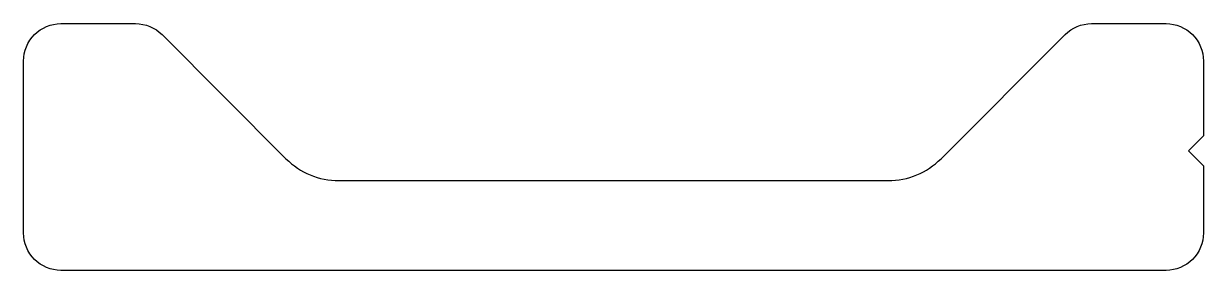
# Model space of a CAD drawing. Extents: x 948.3 to 964.1, y 6.3 to 9.6.
import ezdxf

# ---------------------------------------------------------------- set-up
doc = ezdxf.new("R2010")
doc.units = 0
doc.header["$LTSCALE"] = 15
doc.layers.get('0').update_dxf_attribs({"linetype": 'CONTINUOUS'})

msp = doc.modelspace()

# ---------------------------------------------------------------- linework, layer by layer
at = {"ltscale": 0.05}
msp.add_lwpolyline([(948.293, 9.07, -0.414214), (948.793, 9.57), (949.793, 9.57, -0.198912), (950.147, 9.423), (951.807, 7.763, 0.198912), (952.514, 7.47), (959.872, 7.47, 0.198912), (960.579, 7.763), (962.24, 9.423, -0.198912), (962.593, 9.57), (963.593, 9.57, -0.414214), (964.093, 9.07), (964.093, 8.07), (963.893, 7.87), (964.093, 7.67), (964.093, 6.77, -0.414214), (963.593, 6.27), (948.793, 6.27, -0.414214), (948.293, 6.77)], format="xyb", close=True, dxfattribs=at)

doc.saveas('drawing.dxf')
